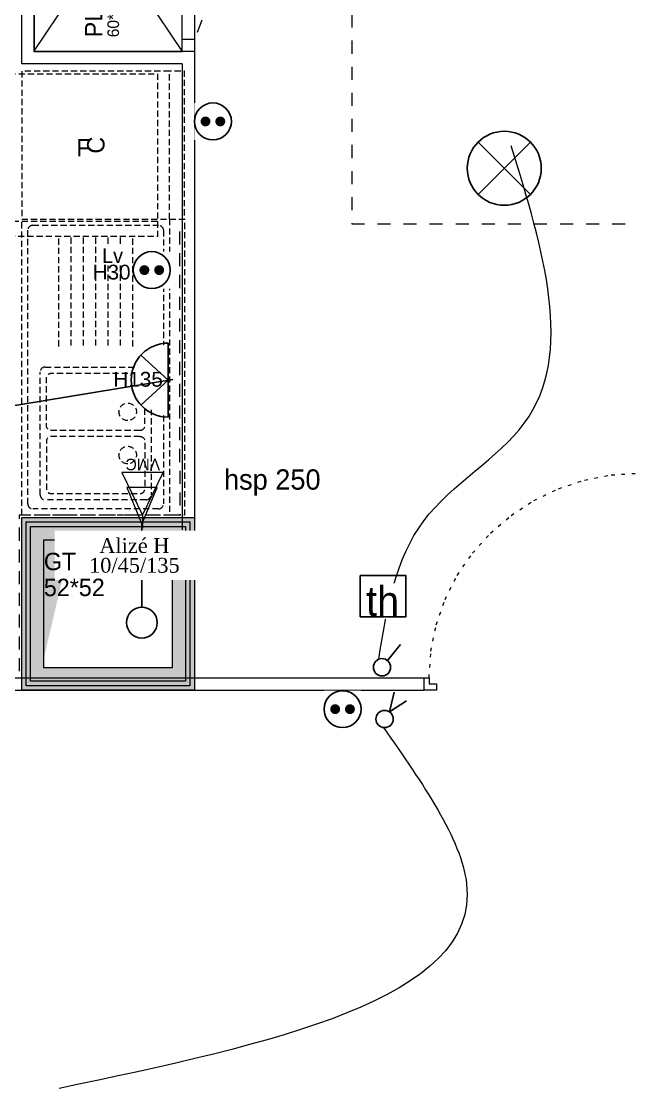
# Model space of a CAD drawing. Header units: centimetres. Extents: x 2738 to 7810, y 2495 to 5758.
# Drawn here: x 4108.8 to 4355.4, y 4831 to 5266.6 of the extents above; entities that cross this region are included whole.
import ezdxf

# ---------------------------------------------------------------- set-up
doc = ezdxf.new("R2010")
doc.units = ezdxf.units.CM
doc.header["$LTSCALE"] = 12.7
for name, pattern in [('ISO-03', [3, 1.2, -1.8]), ('Style de ligne -1', [0.83328, 0.41656, -0.41672]), ('Style de ligne -11', [0.694444, 0.41656, -0.277884]), ('Style de ligne -13', [0.295276, 0.19685, -0.098425]), ('Style de ligne -18', [0.328084, 0.109361, -0.218723]), ('VW-01', [0.83312, 0.41656, -0.41656])]:
    doc.linetypes.add(name, pattern=pattern)
doc.layers.add('B faience', color=7, linetype='Style de ligne -11', lineweight=13, true_color=0x0040ff)
doc.layers.add('C ANNOTATIONS-textes-numérotation gaine', color=7, linetype='ISO-03', lineweight=5, true_color=0xdd0000)
for name, color, linetype, lineweight in [('B GÈnÈral', 7, 'Continuous', 5), ('B Général', 7, 'Continuous', 5), ('C ANNOTATIONS-prestations', 7, 'Continuous', 5), ('F REMPLISSAGE-vert clair', 7, 'Continuous', 13), ('F REMPLISSAGE-vert clair-1', 7, 'Continuous', 5), ('F REMPLISSAGE-vert foncÈ', 7, 'Continuous', 5), ('F REMPLISSAGE-vert foncé', 7, 'Continuous', 13), ('prlm-ELEC-CFO', 1, 'Continuous', 25)]:
    doc.layers.add(name, color=color, linetype=linetype, lineweight=lineweight)
doc.layers.add('prlm-VMC', color=93, linetype='Continuous')
doc.styles.add('Arial', font='arial.ttf')
doc.styles.add('Eurostile', font='')
doc.styles.add('prlm-elec-cfa', font='comic.ttf', dxfattribs={"height": 12})
doc.styles.add('prlm-elec-cfo', font='comic.ttf', dxfattribs={"height": 12})
doc.styles.add('prlm-vmc', font='pala.ttf', dxfattribs={"height": 14})
doc.styles.get('Eurostile').set_extended_font_data('Eurostile')

# ---------------------------------------------------------------- blocks, each defined once
blk = doc.blocks.new('Groupe-25-1')
at = {"layer": 'B Général', "color": 7, "linetype": 'VW-01', "lineweight": 5, "flags": 128}
blk.add_lwpolyline([(4117.85, 5056.44), (4169.9, 5056.44), (4169.9, 5004.44), (4117.85, 5004.44)], close=True, dxfattribs=at)
at = {"layer": 'C ANNOTATIONS-textes-numérotation gaine', "color": 7, "insert": (4117.85, 5051.14), "char_height": 7.059, "width": 46.0492, "attachment_point": 1, "line_spacing_factor": 0.894142, "style": 'Eurostile'}
blk.add_mtext('GT A19\\P52*52', dxfattribs=at)
blk = doc.blocks.new('xi.PTCE')
at = {"layer": 'prlm-ELEC-CFO', "color": 0}
for points in [[(-10.61, 10.61), (10.61, -10.61)], [(10.61, 10.61), (-10.61, -10.61)]]:
    blk.add_lwpolyline(points, dxfattribs=at)
at = {"layer": 'prlm-ELEC-CFO', "color": 0, "linetype": 'ByBlock'}
blk.add_circle((0, 0), 15, dxfattribs=at)
blk = doc.blocks.new('xi.SA')
at = {"layer": 'prlm-ELEC-CFO', "color": 0}
blk.add_lwpolyline([(0.2, -1.28), (5.5, 5.28)], dxfattribs=at)
blk.add_circle((-2, -4), 3.5, dxfattribs=at)
blk = doc.blocks.new('xi.PC')
at = {"color": 0, "lineweight": 5}
blk.add_wipeout([(-7.5, -7.5), (7.5, -7.5), (7.5, 7.5), (-7.5, 7.5)], dxfattribs=at).dxf.layer = 'prlm-ELEC-CFO'
at = {"layer": 'prlm-ELEC-CFO', "color": 0, "linetype": 'ByBlock', "lineweight": 5, "const_width": 2}
for points in [[(-4, 0, 1), (-2, 0, 1)], [(2, 0, 1), (4, 0, 1)]]:
    blk.add_lwpolyline(points, format="xyb", close=True, dxfattribs=at)
at = {"layer": 'prlm-ELEC-CFO', "color": 0, "linetype": 'ByBlock', "lineweight": -2}
blk.add_circle((0, 0), 7.5, dxfattribs=at)
blk = doc.blocks.new('xi.VV')
at = {"layer": 'prlm-ELEC-CFO', "color": 0}
blk.add_lwpolyline([(6.95, 3.42), (0.01, -1.13), (1.91, 6.95)], dxfattribs=at)
blk.add_circle((-2, -4), 3.5, dxfattribs=at)
blk = doc.blocks.new('Cuisson')
at = {"layer": 'B Général', "color": 7, "linetype": 'Style de ligne -13', "lineweight": 5, "flags": 128}
blk.add_lwpolyline([(-30, 30), (-30, 36), (30, 36), (30, 30)], dxfattribs=at)
blk.add_lwpolyline([(-30, 30), (30, 30), (30, -30), (-30, -30)], close=True, dxfattribs=at)
at = {"layer": 'B Général', "color": 7, "insert": (0, 0), "char_height": 7.06, "attachment_point": 5, "line_spacing_factor": 0.894142, "style": 'Eurostile'}
blk.add_mtext('C', dxfattribs=at)
blk = doc.blocks.new('Evier 120.60 T3 et +')
at = {"layer": 'B Général', "color": 7, "linetype": 'Style de ligne -13', "lineweight": 5}
for p, q in [((-55.5, -2.5), (55.5, -2.5)), ((-57.5, -55.5), (-57.5, -4.5)), ((2, -7.53), (51.79, -7.53)), ((57.5, -4.5), (57.5, -55.5)), ((0, -50.5), (0, -9.53)), ((18.98, -10), (18.98, -10)), ((53.79, -9.53), (53.79, -50.5)), ((-52.12, -15), (-7.88, -15)), ((-52.5, -20), (-7.5, -20)), ((-52.5, -25), (-7.5, -25)), ((-52.5, -30), (-7.5, -30)), ((-52.5, -35), (-7.5, -35)), ((-52.5, -40), (-7.5, -40)), ((25.65, -43.33), (25.65, -43.33)), ((-52.12, -45), (-7.88, -45)), ((9.17, -50), (9.17, -50)), ((51.79, -52.5), (2, -52.5)), ((55.5, -57.5), (-55.5, -57.5))]:
    blk.add_line(p, q, dxfattribs=at)
at = {"layer": 'B Général', "color": 7, "linetype": 'Style de ligne -13', "lineweight": 5, "flags": 128}
blk.add_lwpolyline([(-60, 0), (-60, 6), (60, 6), (60, 0)], dxfattribs=at)
blk.add_lwpolyline([(-60, 0), (60, 0), (60, -60), (-60, -60)], close=True, dxfattribs=at)
for points in [[(25.65, -12), (25.65, -48, -0.414212), (23.65, -50), (4.5, -50, -0.198914), (3.09, -49.41, -0.198914), (2.5, -48), (2.5, -12, -0.414214), (4.5, -10)], [(25.65, -12, 0.414212), (23.65, -10), (4.45, -10)], [(28.15, -12), (28.15, -48, 0.414212), (30.15, -50), (49.29, -50, 0.198914), (50.71, -49.41, 0.198914), (51.29, -48), (51.29, -12, 0.414214), (49.29, -10)], [(28.15, -12, -0.414212), (30.15, -10), (49.34, -10)]]:
    blk.add_lwpolyline(points, format="xyb", dxfattribs=at)
at = {"layer": 'B Général', "color": 7, "linetype": 'Style de ligne -13', "lineweight": 5}
for centre, start, end in [((-55.5, -4.5), 90, 180), ((55.5, -4.5), 0, 90), ((2, -9.53), 90, 180), ((51.79, -9.53), 0, 90), ((2, -50.5), 180, 270), ((51.79, -50.5), 270, 0), ((-55.5, -55.5), 180, 270), ((55.5, -55.5), 270, 0)]:
    blk.add_arc(centre, 2, start, end, dxfattribs=at)
for centre in [(18.15, -17), (35.65, -17)]:
    blk.add_ellipse(centre, major_axis=(3.54, 0), ratio=1, dxfattribs=at)
blk = doc.blocks.new('Frigo')
at = {"layer": 'B Général', "color": 7, "linetype": 'Style de ligne -13', "lineweight": 5, "flags": 128}
blk.add_lwpolyline([(-30, 30), (30, 30), (30, -30), (-30, -30)], close=True, dxfattribs=at)
blk.add_lwpolyline([(30, -30), (30, -36), (-30, -36), (-30, -30)], dxfattribs=at)
at = {"layer": 'B Général', "color": 7, "insert": (0, 0), "char_height": 7.06, "attachment_point": 5, "line_spacing_factor": 0.894142, "style": 'Eurostile'}
blk.add_mtext('F', dxfattribs=at)
blk = doc.blocks.new('Lit 90.190')
at = {"layer": 'B Général', "color": 7, "linetype": 'VW-01', "lineweight": 5}
blk.add_line((45, 54.99), (-45, 20.35), dxfattribs=at)
at = {"layer": 'B Général', "linetype": 'VW-01', "flags": 128}
for points in [[(-45, 95), (45, 95), (45, -95), (-45, -95)], [(-45, 95), (45, 95), (45, 54.99), (-45, 54.99)]]:
    blk.add_lwpolyline(points, close=True, dxfattribs=at)
blk = doc.blocks.new('VMC')
at = {"layer": 'B Général', "color": 7, "linetype": 'Style de ligne -1', "lineweight": 13}
blk.add_line((0, 10.77), (0, 17), dxfattribs=at)
at = {"layer": 'B Général', "color": 250, "linetype": 'Continuous', "lineweight": 5, "true_color": 0x444444, "flags": 128}
blk.add_lwpolyline([(0, 10.77), (-8.34, -6.52), (8.34, -6.52)], close=True, dxfattribs=at)
at = {"layer": 'C ANNOTATIONS-prestations', "insert": (-7.15, -7.39), "char_height": 4.706, "attachment_point": 1, "line_spacing_factor": 0.894142, "style": 'Eurostile'}
blk.add_mtext('VMC', dxfattribs=at)
blk = doc.blocks.new('PL 60.90')
at = {"layer": 'B Général', "color": 7, "linetype": 'Continuous', "lineweight": 5}
for p, q in [((-42.5, 42.83), (47.5, -17.27)), ((47.5, 42.73), (-42.5, -17.27))]:
    blk.add_line(p, q, dxfattribs=at)
at = {"layer": 'B Général', "color": 7, "linetype": 'Style de ligne -1', "lineweight": 5}
for p, q in [((-0.39, -37.19), (-37.5, -22.27)), ((5.39, -37.19), (42.5, -22.27))]:
    blk.add_line(p, q, dxfattribs=at)
at = {"layer": 'B Général', "color": 7, "linetype": 'Continuous', "lineweight": 5, "flags": 128}
for points in [[(47.5, -17.27), (47.5, 42.73), (-42.5, 42.73), (-42.5, -17.27)], [(-37.5, -17.27), (-37.5, -22.27), (-42.5, -22.27), (-42.5, -17.27)], [(47.5, -17.27), (47.5, -22.27), (42.5, -22.27), (42.5, -17.27)]]:
    blk.add_lwpolyline(points, close=True, dxfattribs=at)
at = {"layer": 'B Général', "color": 252, "linetype": 'Continuous', "lineweight": 5, "true_color": 0x888888, "flags": 128}
blk.add_lwpolyline([(42.5, -17.27), (42.5, -22.27), (-42.5, -22.27), (-42.5, -17.27)], close=True, dxfattribs=at)
at = {"layer": 'B Général', "color": 7, "linetype": 'Style de ligne -1', "lineweight": 5}
for centre, start, end in [((-37.5, -22.27), 338.1056, 0), ((42.5, -22.27), 180, 201.8944)]:
    blk.add_arc(centre, 40, start, end, dxfattribs=at)
at = {"layer": 'B Général', "color": 7, "insert": (-36.73, 22.1), "char_height": 7.059, "attachment_point": 1, "line_spacing_factor": 0.894142, "style": 'Eurostile'}
blk.add_mtext('PL', dxfattribs=at)
at = {"layer": 'C ANNOTATIONS-prestations', "insert": (-36.73, 10.61), "char_height": 4.706, "attachment_point": 4, "line_spacing_factor": 0.894142, "style": 'Eurostile'}
blk.add_mtext('60*90', dxfattribs=at)
blk = doc.blocks.new('xi.be')
at = {"layer": 'prlm-VMC', "color": 0, "linetype": 'ByBlock', "lineweight": 5, "flags": 128}
blk.add_lwpolyline([(-6.17, -15), (6.17, -15), (0, 0)], close=True, dxfattribs=at)
at = {"layer": 'prlm-VMC', "color": 0, "linetype": 'ByBlock', "lineweight": 5}
blk.add_solid([(0, -1), (5.17, -14), (-5.17, -14), (0, -1)], dxfattribs=at)
blk = doc.blocks.new('xi.ECAP')
at = {"color": 0}
blk.add_wipeout([(-15, 0), (-10.13, 11.06), (0, 15), (10.13, 11.06), (15, 0)], dxfattribs=at).dxf.layer = 'prlm-ELEC-CFO'
at = {"layer": 'prlm-ELEC-CFO', "color": 0, "linetype": 'ByBlock', "lineweight": -2, "flags": 128}
blk.add_lwpolyline([(15, 0, 1), (-15, 0)], format="xyb", close=True, dxfattribs=at)
at = {"layer": 'prlm-ELEC-CFO', "color": 0}
blk.add_lwpolyline([(-10.13, 11.06), (0, 0), (10.13, 11.06)], dxfattribs=at)
blk = doc.blocks.new('xi.LV')
at = {"color": 0, "lineweight": 5}
blk.add_wipeout([(-7.5, -7.5), (7.5, -7.5), (7.5, 7.5), (-7.5, 7.5)], dxfattribs=at).dxf.layer = 'prlm-ELEC-CFO'
at = {"layer": 'prlm-ELEC-CFO', "color": 0, "linetype": 'ByBlock', "lineweight": 5, "const_width": 2}
for points in [[(-4, 0, 1), (-2, 0, 1)], [(2, 0, 1), (4, 0, 1)]]:
    blk.add_lwpolyline(points, format="xyb", close=True, dxfattribs=at)
at = {"layer": 'prlm-ELEC-CFO', "color": 0, "linetype": 'ByBlock', "lineweight": -2}
blk.add_circle((0, 0), 7.5, dxfattribs=at)

msp = doc.modelspace()

# ---------------------------------------------------------------- linework, layer by layer
at = {"layer": 'B faience', "flags": 128}
msp.add_lwpolyline([(4172.85, 5181.44), (4172.95, 5066.44), (4107.84, 5066.44), (4107.85, 5001.44)], dxfattribs=at)
at = {"layer": 'B GÈnÈral', "color": 9, "linetype": 'Continuous', "true_color": 0xc0dcc0}
for points in [[(4117.85, 5004.44), (4108.85, 4995.44), (4117.85, 5056.44), (4108.85, 5065.44)], [(4117.85, 5056.44), (4108.85, 5065.44), (4169.9, 5056.44), (4178.9, 5065.44)], [(4169.9, 5056.44), (4178.9, 5065.44), (4169.9, 5004.44), (4178.9, 4995.44)], [(4169.9, 5004.44), (4178.9, 4995.44), (4117.85, 5004.44), (4108.85, 4995.44)]]:
    msp.add_solid(points, dxfattribs=at)
at = {"layer": 'B GÈnÈral', "color": 254, "linetype": 'Continuous', "true_color": 0xdddddd}
msp.add_solid([(4117.85, 5056.44), (4117.85, 5008.44), (4165.9, 5056.44), (4125.75, 5042.17)], dxfattribs=at)
at = {"layer": 'B Général', "color": 7, "linetype": 'Continuous', "lineweight": 13}
for p, q in [((4108.9, 5249.44), (4108.9, 5347)), ((4113.9, 5254.44), (4113.9, 5347)), ((4178.9, 5254.44), (4113.9, 5254.44)), ((4178.9, 5254.44), (4178.9, 5060.44)), ((4173.9, 5249.44), (4108.9, 5249.44)), ((4173.9, 5249.44), (4173.9, 5060.44)), ((4108.85, 4995.44), (4108.85, 5065.44)), ((4108.85, 5065.44), (4178.9, 5065.44)), ((4178.9, 5065.44), (4178.9, 4995.44)), ((4117.85, 5004.44), (4117.85, 5056.44)), ((4117.85, 5056.44), (4169.9, 5056.44)), ((4169.9, 5056.44), (4169.9, 5004.44)), ((3983.85, 5000.44), (4272.11, 5000.44)), ((4169.9, 5004.44), (4117.85, 5004.44)), ((3983.85, 4995.44), (4272.11, 4995.44)), ((4178.9, 4995.44), (4108.85, 4995.44))]:
    msp.add_line(p, q, dxfattribs=at)
at = {"layer": 'B Général', "color": 7, "linetype": 'Continuous', "lineweight": 5}
for p, q in [((4108.9, 5249.44), (4108.9, 5347)), ((4113.9, 5254.44), (4113.9, 5347)), ((4178.9, 5254.44), (4113.9, 5254.44)), ((4178.9, 5254.44), (4178.9, 5060.44)), ((4173.9, 5249.44), (4108.9, 5249.44)), ((4173.9, 5249.44), (4173.9, 5060.44)), ((3983.85, 5000.44), (4272.11, 5000.44)), ((4272.11, 4995.44), (4272.11, 5000.44)), ((3983.85, 4995.44), (4272.11, 4995.44))]:
    msp.add_line(p, q, dxfattribs=at)
at = {"layer": 'B Général', "linetype": 'Style de ligne -18', "lineweight": 5}
for p, q in [((4348.02, 5082.73), (4359.11, 5083.44)), ((4326.59, 5077.12), (4337.11, 5080.61)), ((4337.11, 5080.61), (4348.02, 5082.73)), ((4316.61, 5072.32), (4326.59, 5077.12)), ((4307.37, 5066.29), (4316.61, 5072.32)), ((4299.01, 5059.13), (4307.37, 5066.29)), ((4291.68, 5050.96), (4299.01, 5059.13)), ((4285.5, 5041.94), (4291.68, 5050.96)), ((4280.58, 5032.2), (4285.5, 5041.94)), ((4277.01, 5021.92), (4280.58, 5032.2)), ((4274.84, 5011.27), (4277.01, 5021.92)), ((4274.11, 5000.44), (4274.84, 5011.27))]:
    msp.add_line(p, q, dxfattribs=at)
at = {"layer": 'B Général', "color": 7, "linetype": 'Continuous', "lineweight": 5, "flags": 128}
msp.add_lwpolyline([(4568.8, 5509.22, 0.297246), (3485.1, 4673.45), (3485.04, 4673.28), (3420.82, 4459.34)], format="xyb", dxfattribs=at)
msp.add_lwpolyline([(4272.11, 5000.44), (4274.11, 5000.44), (4274.11, 4997.94), (4277.11, 4997.94), (4277.11, 4995.44), (4272.11, 4995.44), (4272.11, 4995.44), (4272.11, 4995.44), (4272.11, 4999.72), (4272.11, 4999.72)], close=True, dxfattribs=at)
at = {"layer": 'F REMPLISSAGE-vert clair'}
for p, q in [((4110.65, 4997.24), (4110.65, 5063.64)), ((4110.65, 5063.64), (4177.1, 5063.64)), ((4112.45, 4999.04), (4112.45, 5061.84)), ((4112.45, 5061.84), (4175.3, 5061.84)), ((4175.3, 5061.84), (4175.3, 4999.04)), ((4177.1, 5063.64), (4177.1, 4997.24)), ((4177.1, 4997.24), (4110.65, 4997.24)), ((4175.3, 4999.04), (4112.45, 4999.04))]:
    msp.add_line(p, q, dxfattribs=at)
at = {"layer": 'F REMPLISSAGE-vert clair', "color": 7, "linetype": 'Continuous', "lineweight": 13}
for p, q in [((4117.85, 5004.44), (4117.85, 5056.44)), ((4117.85, 5056.44), (4169.9, 5056.44)), ((4169.9, 5056.44), (4169.9, 5004.44)), ((4169.9, 5004.44), (4117.85, 5004.44))]:
    msp.add_line(p, q, dxfattribs=at)
at = {"layer": 'F REMPLISSAGE-vert clair-1', "color": 9, "linetype": 'Continuous', "true_color": 0xc0dcc0}
for points in [[(4110.65, 4997.24), (4112.45, 4999.04), (4110.65, 5063.64), (4112.45, 5061.84)], [(4110.65, 5063.64), (4112.45, 5061.84), (4177.1, 5063.64), (4175.3, 5061.84)], [(4112.45, 4999.04), (4117.85, 5004.44), (4112.45, 5061.84), (4117.85, 5056.44)], [(4112.45, 5061.84), (4117.85, 5056.44), (4175.3, 5061.84), (4169.9, 5056.44)], [(4175.3, 5061.84), (4169.9, 5056.44), (4175.3, 4999.04), (4169.9, 5004.44)], [(4177.1, 5063.64), (4175.3, 5061.84), (4177.1, 4997.24), (4175.3, 4999.04)], [(4175.3, 4999.04), (4169.9, 5004.44), (4112.45, 4999.04), (4117.85, 5004.44)], [(4177.1, 4997.24), (4175.3, 4999.04), (4110.65, 4997.24), (4112.45, 4999.04)]]:
    msp.add_solid(points, dxfattribs=at)
at = {"layer": 'F REMPLISSAGE-vert foncÈ', "color": 54, "linetype": 'Continuous', "true_color": 0x99aa00}
for points in [[(4108.85, 4995.44), (4110.65, 4997.24), (4108.85, 5065.44), (4110.65, 5063.64)], [(4108.85, 5065.44), (4110.65, 5063.64), (4178.9, 5065.44), (4177.1, 5063.64)], [(4178.9, 5065.44), (4177.1, 5063.64), (4178.9, 4995.44), (4177.1, 4997.24)], [(4178.9, 4995.44), (4177.1, 4997.24), (4108.85, 4995.44), (4110.65, 4997.24)]]:
    msp.add_solid(points, dxfattribs=at)
at = {"layer": 'F REMPLISSAGE-vert foncé', "color": 7, "linetype": 'Continuous', "lineweight": 13}
for p, q in [((4108.85, 4995.44), (4108.85, 5065.44)), ((4108.85, 5065.44), (4178.9, 5065.44)), ((4178.9, 5065.44), (4178.9, 4995.44)), ((4178.9, 4995.44), (4108.85, 4995.44))]:
    msp.add_line(p, q, dxfattribs=at)
at = {"layer": 'F REMPLISSAGE-vert foncé'}
for p, q in [((4110.65, 4997.24), (4110.65, 5063.64)), ((4110.65, 5063.64), (4177.1, 5063.64)), ((4177.1, 5063.64), (4177.1, 4997.24)), ((4177.1, 4997.24), (4110.65, 4997.24))]:
    msp.add_line(p, q, dxfattribs=at)
at = {"layer": 'prlm-ELEC-CFO', "lineweight": 13}
for points in [[(4253.68, 5007.96), (4272, 5064.14), (4312.73, 5103.65), (4307.39, 5216.24)], [(4255.64, 4980.24), (4289.35, 4916.86), (4124.01, 4833.9)]]:
    msp.add_spline(points, degree=3, dxfattribs=at)
at = {"layer": 'prlm-VMC'}
msp.add_lwpolyline([(4157.61, 5029.07), (4157.61, 5062.68)], dxfattribs=at)
msp.add_circle((4157.61, 5022.82), 6.25, dxfattribs=at)

# ---------------------------------------------------------------- block references
at = {"layer": 'B Général', "color": 7}
for name, p, rotation in [('PL 60.90', (4156.63, 5296.94), 90), ('Lit 90.190', (4337.96, 5229.39), 270), ('Frigo', (4133.89, 5215.44), 359.999999999832), ('Evier 120.60 T3 et +', (4168.85, 5126.44), 270.0000000083743), ('VMC', (4157.85, 5077.21), 180)]:
    msp.add_blockref(name, p, dxfattribs=dict(at, rotation=rotation))
at = {"layer": 'B Général', "color": 7, "xscale": -1, "rotation": 270}
msp.add_blockref('Cuisson', (4138.85, 5216.44), dxfattribs=at)
at = {"layer": 'C ANNOTATIONS-textes-numérotation gaine', "color": 7}
msp.add_blockref('Groupe-25-1', (0, 0), dxfattribs=at)
at = {"layer": 'prlm-ELEC-CFO'}
for name, p in [('xi.PTCE', (4304.62, 5207.07)), ('xi.SA', (4257.01, 5008.72)), ('xi.VV', (4258.06, 4987.72))]:
    msp.add_blockref(name, p, dxfattribs=at)
at = {"layer": 'prlm-VMC', "color": 1, "rotation": 180}
msp.add_blockref('xi.be', (4157.61, 5062.68), dxfattribs=at)

# ---------------------------------------------------------------- texts
at = {"layer": 'C ANNOTATIONS-prestations', "insert": (4190.91, 5074.26), "char_height": 8.2355, "width": 186, "attachment_point": 7, "line_spacing_factor": 0.894142, "style": 'Eurostile'}
msp.add_mtext('hsp{\\fEurostile|b0|i1|c0|p0; }250', dxfattribs=at)

# ---------------------------------------------------------------- next in the draw order: block references
at = {"layer": 'prlm-ELEC-CFO'}
for name, p in [('xi.PC', (4186.42, 5226.07)), ('xi.LV', (4161.61, 5165.78)), ('xi.PC', (4239.01, 4987.72))]:
    msp.add_blockref(name, p, dxfattribs=at)
at = {"layer": 'prlm-ELEC-CFO', "rotation": 90}
msp.add_blockref('xi.ECAP', (4168.27, 5121.17), dxfattribs=at)

# ---------------------------------------------------------------- next in the draw order: texts
at = {"layer": 'prlm-ELEC-CFO', "lineweight": 20, "attachment_point": 5, "line_spacing_factor": 0.8, "bg_fill": 3, "box_fill_scale": 1.1, "bg_fill_color": 256, "bg_fill_transparency": 0}
for s, insert, char_height, style in [('Lv', (4145.72, 5171.66), 6, 'prlm-elec-cfo'), ('th', (4255.26, 5031.48), 12, 'prlm-elec-cfa')]:
    msp.add_mtext(s, dxfattribs=dict(at, insert=insert, char_height=char_height, style=style))
at = {"layer": 'prlm-VMC', "ltscale": 25, "insert": (4154.56, 5050.03), "char_height": 6, "width": 58.6147, "attachment_point": 5, "line_spacing_factor": 0.8, "style": 'prlm-vmc', "bg_fill": 2}
msp.add_mtext('Alizé H 10/45/135', dxfattribs=at)

# ---------------------------------------------------------------- next in the draw order: linework, layer by layer
at = {"layer": 'prlm-ELEC-CFO'}
msp.add_lwpolyline([(3937.28, 4993.32), (3931.07, 5046.21), (3960.65, 5092.18), (4054.12, 5102.39), (4170.22, 5121.36)], dxfattribs=at)
msp.add_lwpolyline([(4246.19, 5041.9), (4264.7, 5041.9), (4264.7, 5025.22), (4246.19, 5025.22)], close=True, dxfattribs=at)

# ---------------------------------------------------------------- next in the draw order: texts
at = {"layer": 'prlm-ELEC-CFO', "lineweight": 25, "style": 'Arial'}
for s, p in [('H30', (4137.63, 5161.97)), ('H135', (4146.06, 5118.5))]:
    msp.add_text(s, height=6, dxfattribs=at).set_placement(p)

doc.saveas('drawing.dxf')
